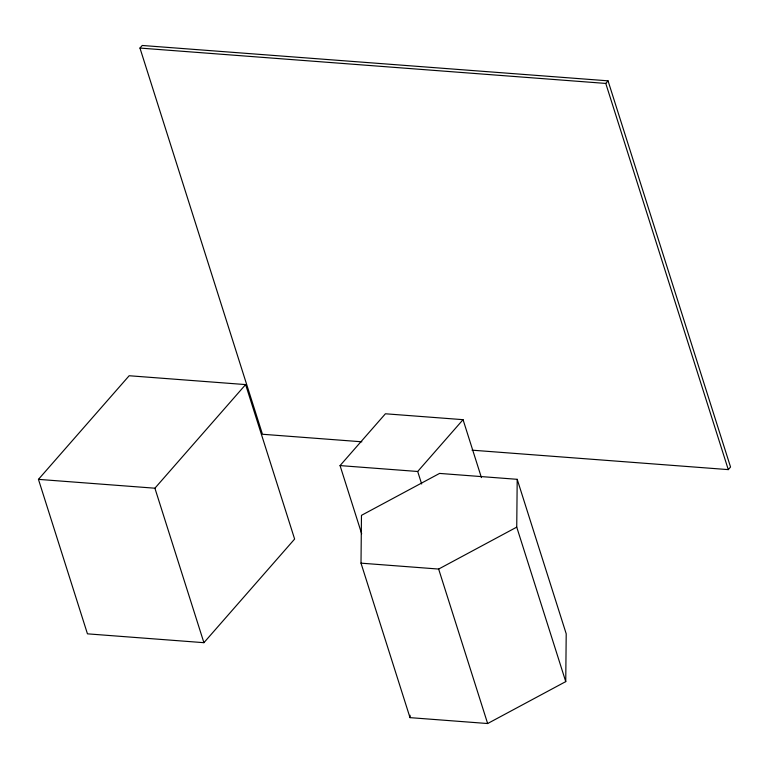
<?xml version="1.0" encoding="UTF-8"?>
<svg xmlns="http://www.w3.org/2000/svg" width="769" height="769" viewBox="0 0 769 769"><rect width="100%" height="100%" fill="white"/><g stroke="black" fill="none" stroke-linecap="round" stroke-linejoin="round"><path stroke-width="1.15" d="M361.007 563.158L361.468 515.345L439.57 473.416L517.201 479.318L566.205 633.791L565.744 681.613L487.642 723.533L410.012 717.64L361.007 563.158L438.647 569.06L516.739 527.13L517.201 479.318M410.012 717.64L410.031 715.247M361.853 441.8L262.46 434.254L139.958 48.062L142.227 45.467L608.039 80.832L730.55 467.033L728.281 469.619L472.022 450.163M38.45 479.366L129.163 375.743L245.619 384.587L294.623 539.059L203.91 642.682L87.455 633.839L38.45 479.366L154.905 488.209L245.619 384.587M139.958 48.062L605.77 83.427L608.039 80.832M361.67 533.744L340.052 465.591L385.413 413.78L463.053 419.672L481.423 477.597M340.052 465.591L417.692 471.484L463.053 419.672M605.77 83.427L728.281 469.619M516.739 527.13L565.744 681.613M417.692 471.484L421.652 483.98M438.647 569.06L487.642 723.533M154.905 488.209L203.91 642.682"/></g></svg>
